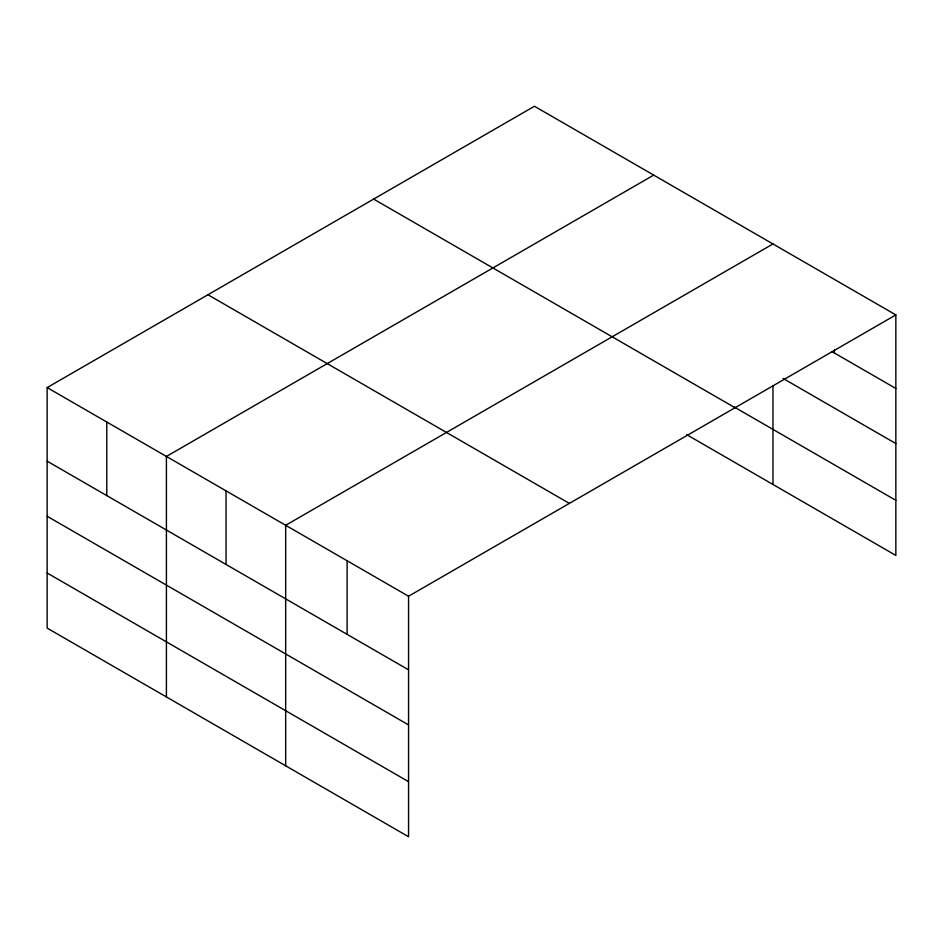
<?xml version="1.0" encoding="UTF-8"?>
<svg xmlns="http://www.w3.org/2000/svg" width="943" height="943" viewBox="0 0 943 943"><rect width="100%" height="100%" fill="white"/><g stroke="black" fill="none" stroke-linecap="round" stroke-linejoin="round"><path stroke-width="1.41" d="M895.85 314.903L534.445 106.253L47.15 387.585L47.15 628.097L408.555 836.747L408.555 596.235L895.85 314.903L895.85 555.415L686.704 434.664M653.711 175.103L166.416 456.447L166.416 696.96M772.977 243.954L285.67 525.298L285.67 765.81M831.903 351.562L895.85 388.481M783.008 378.414L895.85 443.564M733.642 406.681L895.85 500.32M373.64 199.091L735.045 407.741M207.955 294.746L569.36 503.397M47.15 387.585L408.555 596.235M47.15 461.174L408.555 669.825M47.15 516.257L408.555 724.908M47.15 573.014L408.555 781.664M834.414 350.065L834.414 353.012M772.977 385.722L772.977 484.466M347.107 560.767L347.107 634.356M226.037 490.867L226.037 564.456M106.783 422.016L106.783 495.594"/></g></svg>
